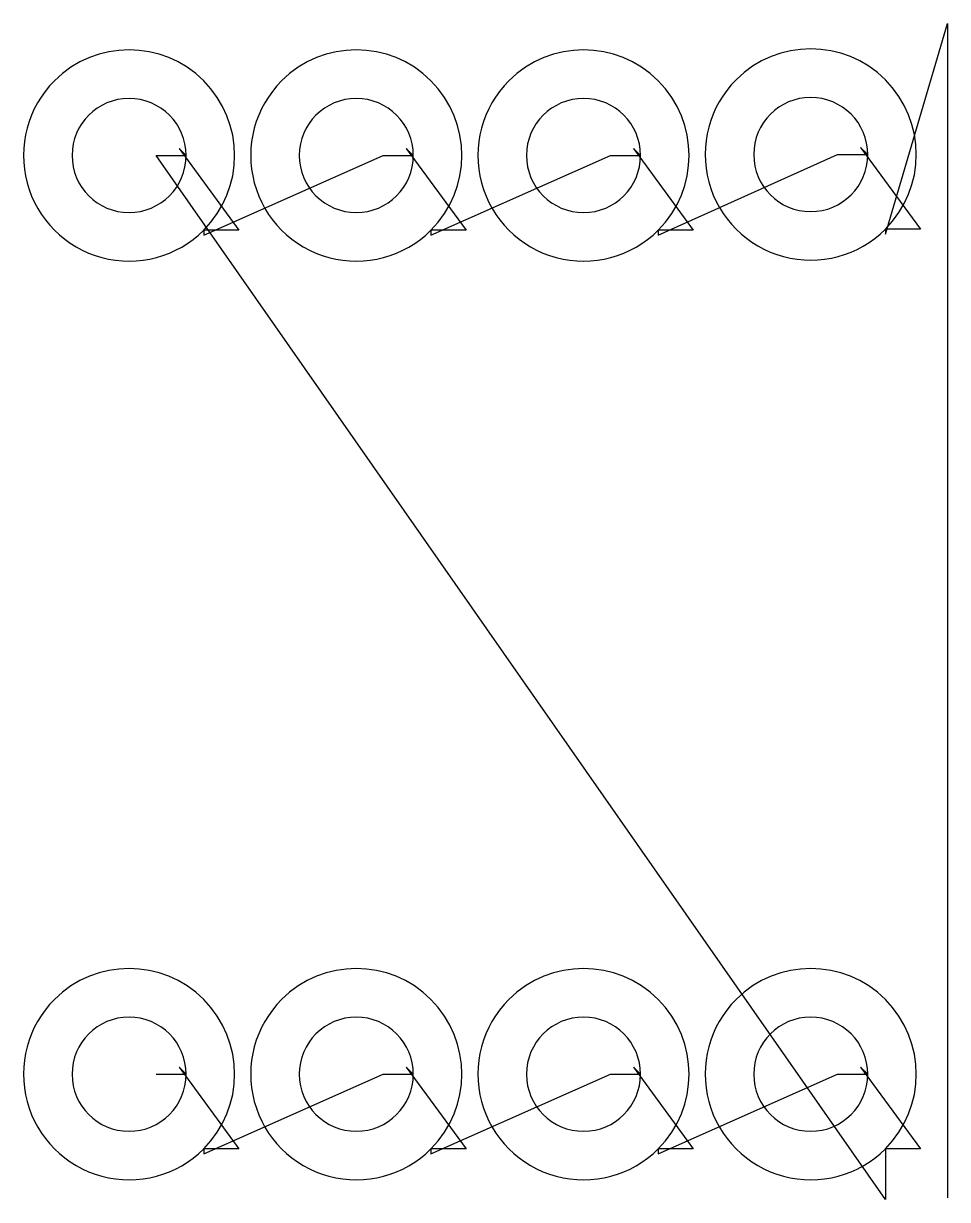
# Model space of a CAD drawing. Header units: metres. Extents: x 18 to 940, y 0 to 1172.
import ezdxf

# ---------------------------------------------------------------- set-up
doc = ezdxf.new("R2010")
doc.units = ezdxf.units.M

msp = doc.modelspace()

# ---------------------------------------------------------------- linework, layer by layer
at = {"layer": 'TOOL_0'}
for p, q in [((877.752, 962.172), (939.693, 1172.217)), ((939.693, 1172.217), (939.693, 1171.217)), ((939.693, 1171.217), (939.693, 1172.217)), ((939.693, 1172.217), (939.693, 1171.217)), ((939.693, 1171.217), (939.693, 2.799)), ((180.293, 1040.661), (173.222, 1047.732)), ((173.222, 1047.732), (232.891, 966.203)), ((406.913, 1040.661), (399.842, 1047.732)), ((399.842, 1047.732), (459.511, 966.203)), ((633.533, 1040.661), (626.462, 1047.732)), ((626.462, 1047.732), (686.132, 966.203)), ((860.153, 1041.63), (853.082, 1048.701)), ((853.082, 1048.701), (912.752, 967.172)), ((877.752, 0), (150.293, 1040.661)), ((150.293, 1040.661), (180.293, 1040.661)), ((197.891, 961.203), (376.913, 1040.661)), ((376.913, 1040.661), (406.913, 1040.661)), ((424.511, 961.203), (603.533, 1040.661)), ((603.533, 1040.661), (633.533, 1040.661)), ((651.132, 961.203), (830.153, 1041.63)), ((830.153, 1041.63), (860.153, 1041.63)), ((232.891, 966.203), (197.891, 966.203)), ((197.891, 966.203), (197.891, 961.203)), ((459.511, 966.203), (424.511, 966.203)), ((424.511, 966.203), (424.511, 961.203)), ((686.132, 966.203), (651.132, 966.203)), ((651.132, 966.203), (651.132, 961.203)), ((912.752, 967.172), (877.752, 967.172)), ((877.752, 967.172), (877.752, 962.172)), ((180.293, 124.881), (173.222, 131.952)), ((173.222, 131.952), (232.891, 50.422)), ((406.913, 124.881), (399.842, 131.952)), ((399.842, 131.952), (459.511, 50.422)), ((633.533, 124.881), (626.462, 131.952)), ((626.462, 131.952), (686.132, 50.422)), ((860.153, 124.881), (853.082, 131.952)), ((853.082, 131.952), (912.752, 50.422)), ((150.293, 124.881), (180.293, 124.881)), ((197.891, 45.422), (376.913, 124.881)), ((376.913, 124.881), (406.913, 124.881)), ((424.511, 45.422), (603.533, 124.881)), ((603.533, 124.881), (633.533, 124.881)), ((651.132, 45.422), (830.153, 124.881)), ((830.153, 124.881), (860.153, 124.881)), ((232.891, 50.422), (197.891, 50.422)), ((197.891, 50.422), (197.891, 45.422)), ((459.511, 50.422), (424.511, 50.422)), ((424.511, 50.422), (424.511, 45.422)), ((686.132, 50.422), (651.132, 50.422)), ((651.132, 50.422), (651.132, 45.422)), ((912.752, 50.422), (877.752, 50.422)), ((877.752, 50.422), (877.752, 45.422)), ((877.752, 45.422), (877.752, 0)), ((939.693, 2.799), (939.693, 1.799))]:
    msp.add_line(p, q, dxfattribs=at)
for centre, radius, start, end in [((123.433, 1040.661), 105.3, 315, 134.999615), ((350.053, 1040.661), 105.3, 315, 134.999615), ((576.674, 1040.661), 105.3, 315, 134.999615), ((803.294, 1041.63), 105.3, 315, 134.999615), ((123.433, 1040.661), 105.3, 134.999615, 315), ((350.053, 1040.661), 105.3, 134.999615, 315), ((576.674, 1040.661), 105.3, 134.999615, 315), ((803.294, 1041.63), 105.3, 134.999615, 315), ((123.433, 1040.661), 56.86, 0, 180), ((350.053, 1040.661), 56.86, 0, 180), ((576.673, 1040.661), 56.86, 0, 180), ((803.293, 1041.63), 56.86, 0, 180), ((123.433, 1040.661), 56.86, 180, 0), ((350.053, 1040.661), 56.86, 180, 0), ((576.673, 1040.661), 56.86, 180, 0), ((803.293, 1041.63), 56.86, 180, 0), ((123.433, 124.88), 105.3, 315, 134.999615), ((350.053, 124.88), 105.3, 315, 134.999615), ((576.674, 124.88), 105.3, 315, 134.999615), ((803.294, 124.88), 105.3, 315, 134.999615), ((123.433, 124.88), 105.3, 134.999615, 315), ((350.053, 124.88), 105.3, 134.999615, 315), ((576.674, 124.88), 105.3, 134.999615, 315), ((803.294, 124.88), 105.3, 134.999615, 315), ((123.433, 124.881), 56.86, 0, 180), ((350.053, 124.881), 56.86, 0, 180), ((576.673, 124.881), 56.86, 0, 180), ((803.293, 124.881), 56.86, 0, 180), ((123.433, 124.881), 56.86, 180, 0), ((350.053, 124.881), 56.86, 180, 0), ((576.673, 124.881), 56.86, 180, 0), ((803.293, 124.881), 56.86, 180, 0)]:
    msp.add_arc(centre, radius, start, end, dxfattribs=at)

doc.saveas('drawing.dxf')
